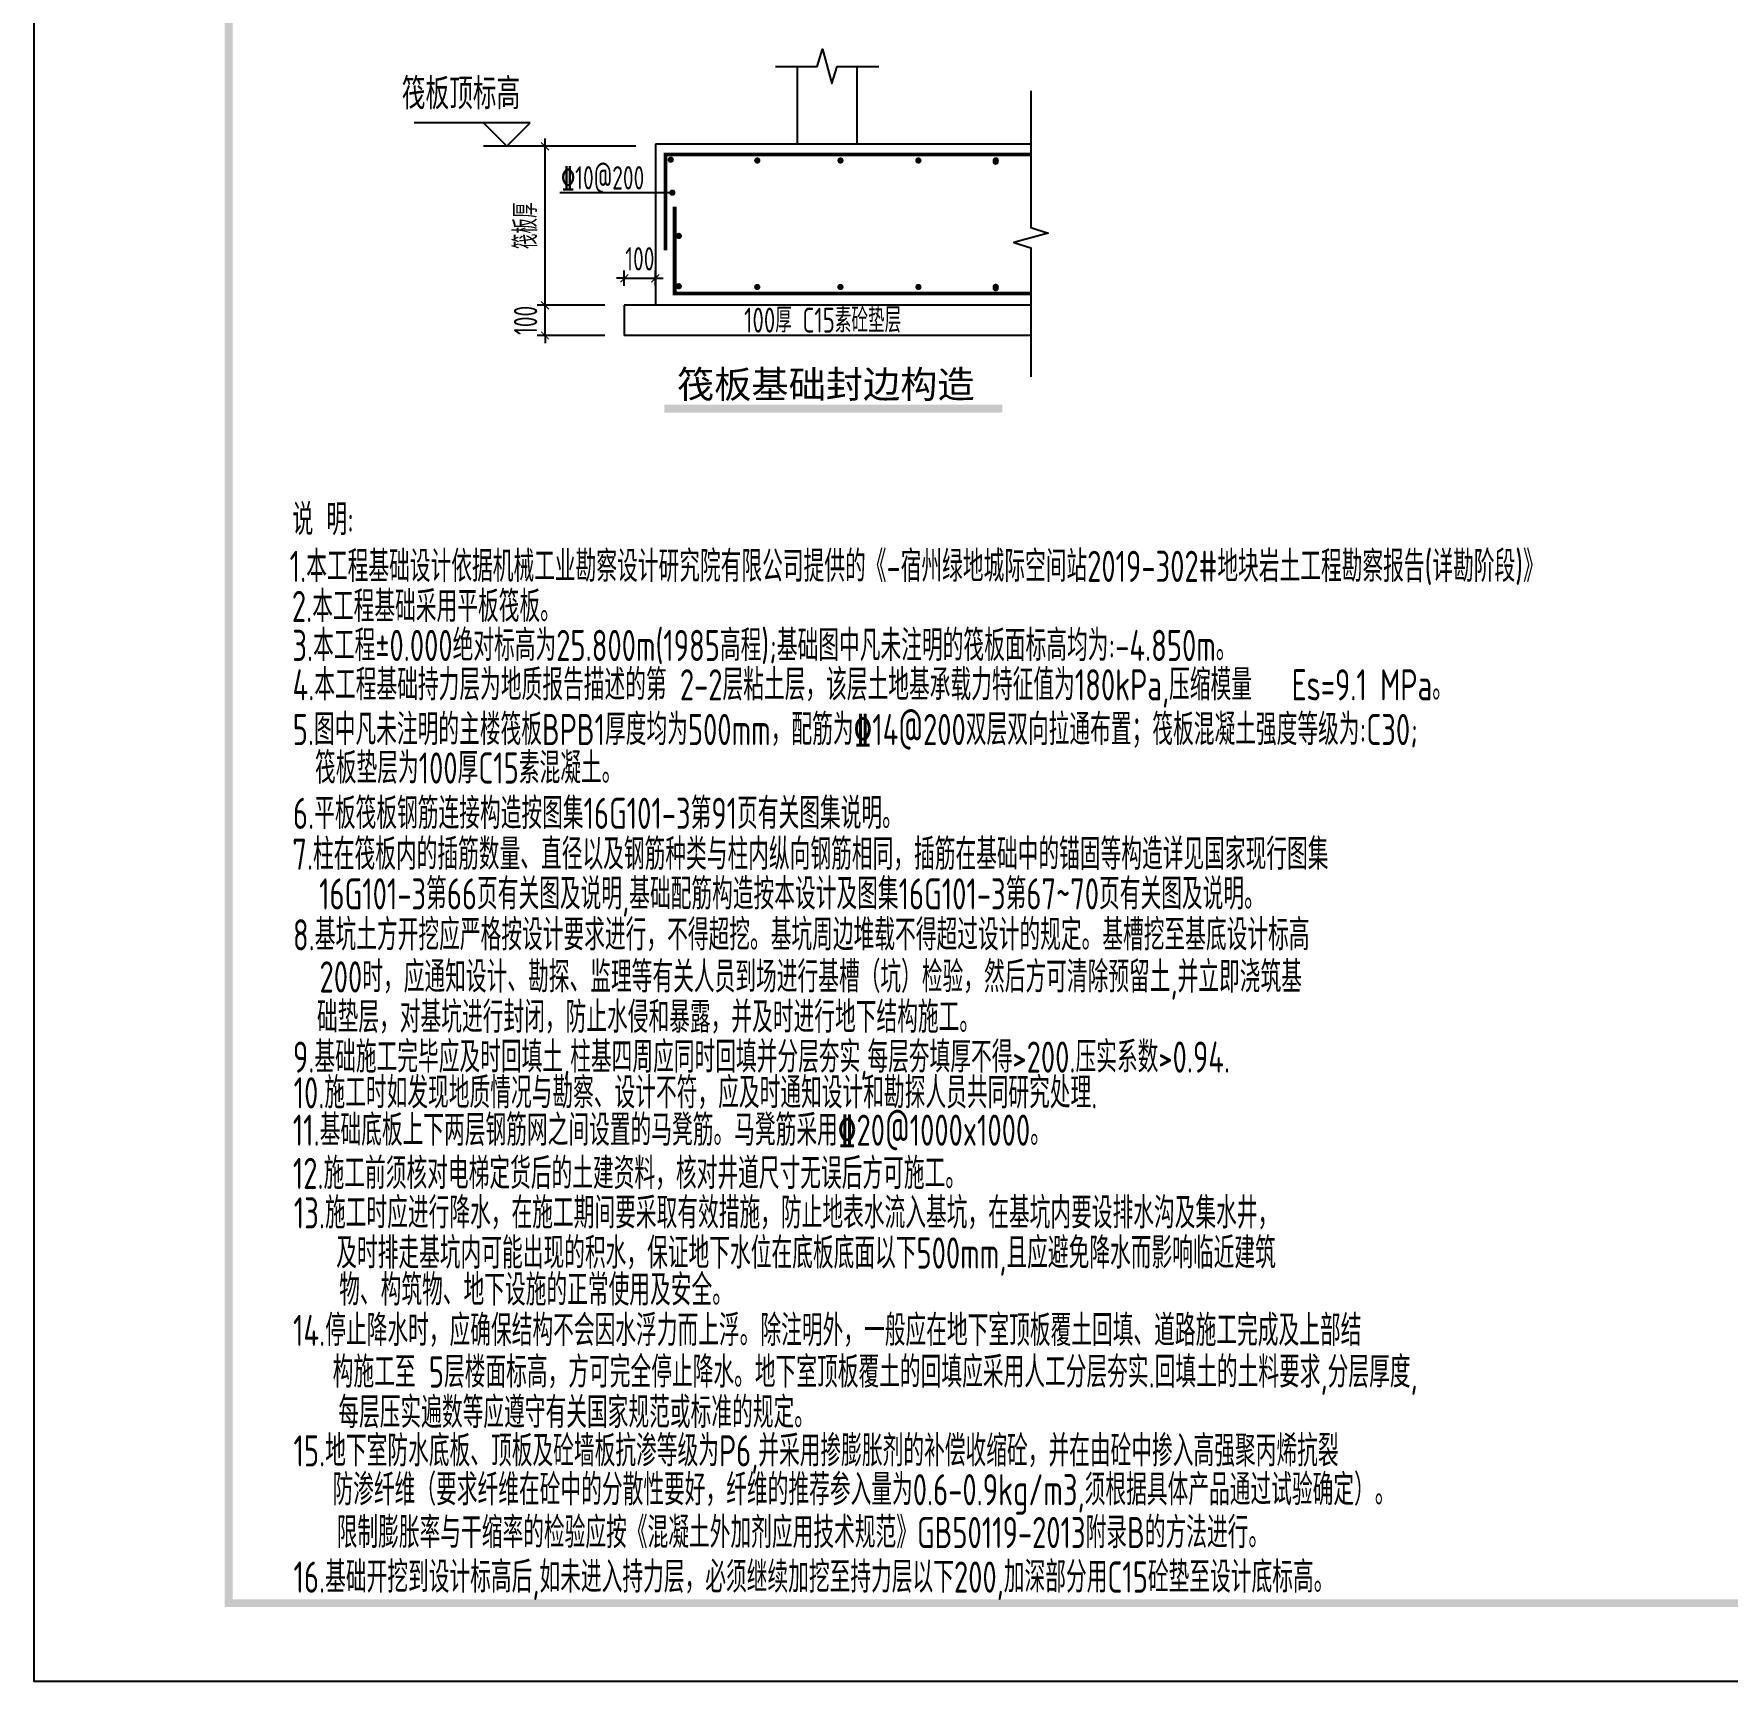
# Model space of a CAD drawing. Extents: x -812054 to 22247, y -644080 to 1003627.
# Drawn here: x -582757 to -561023, y -186869 to -165732 of the extents above; entities that cross this region are included whole.
import ezdxf
from ezdxf.enums import TextEntityAlignment as Align

# ---------------------------------------------------------------- set-up
doc = ezdxf.new("R2010")
doc.units = 0
doc.header["$LTSCALE"] = 1000
doc.linetypes.add('DASHED2', pattern=[0.375, 0.25, -0.125])
doc.layers.get('0').update_dxf_attribs({"linetype": 'CONTINUOUS'})
doc.layers.get('DEFPOINTS').update_dxf_attribs({"linetype": 'CONTINUOUS'})
for name, color, linetype in [('-TK', 7, 'CONTINUOUS'), ('DIM', 2, 'CONTINUOUS'), ('DWALL', 255, 'DASHED2'), ('GJS', 1, 'CONTINUOUS'), ('PUB_DIM', 3, 'CONTINUOUS'), ('TEXT', 2, 'CONTINUOUS'), ('THIN', 7, 'CONTINUOUS'), ('WALL', 5, 'CONTINUOUS'), ('详图1', 122, 'CONTINUOUS')]:
    doc.layers.add(name, color=color, linetype=linetype)
doc.layers.add('LVTRY', color=1, linetype='CONTINUOUS', lineweight=13)
doc.styles.add('HZ-H', font='simhei.ttf', dxfattribs={"width": 0.9})
doc.styles.add('TSSD_DIMENSION', font='Tssdeng.shx', dxfattribs={"width": 0.7, "bigfont": 'tssdchn.shx'})
doc.styles.add('TSSD_REIN', font='tssdeng.shx', dxfattribs={"width": 0.7, "height": 300, "bigfont": 'tssdchn.shx'})
doc.dimstyles.new('TSSD_100_100', dxfattribs={"dimtxt": 300, "dimasz": 100, "dimexe": 100, "dimexo": 250, "dimgap": 100, "dimtad": 1, "dimdec": 0, "dimzin": 0, "dimdsep": 46, "dimtxsty": 'TSSD_DIMENSION', "dimblk": 'ARCHTICK', "dimcen": 0, "dimdle": 100, "dimclrt": 7, "dimadec": 0, "dimazin": 0, "dimtfac": 1, "dimtdec": 0, "dimtix": 1, "dimtmove": 2, "dimatfit": 3, "dimldrblk": 'ARCHTICK', "dimfxl": 1, "dimtolj": 1, "dimtzin": 0, "dimarcsym": 0})

# ---------------------------------------------------------------- blocks, each defined once
blk = doc.blocks.new('A1')
blk.add_lwpolyline([(0, 59400), (0, 0), (84100, 0), (84100, 59400)], close=True)
at = {"const_width": 100}
blk.add_lwpolyline([(2500, 58400), (2500, 1000), (83100, 1000), (83100, 58400)], close=True, dxfattribs=at)
blk = doc.blocks.new('_ArchTick')
at = {"color": 0, "linetype": 'ByBlock', "const_width": 0.15}
blk.add_lwpolyline([(-0.5, -0.5), (0.5, 0.5)], dxfattribs=at)
blk = doc.blocks.new('*D834')
at = {"layer": 'DEFPOINTS', "color": 0, "transparency": 16777216}
for p in [(-576196, -167175), (-574780, -167175), (-575179, -169215)]:
    blk.add_point(p, dxfattribs=at)
at = {"layer": 'DIM', "color": 0, "lineweight": -2, "transparency": 16777216}
for p, q in [((-576196, -169315), (-576196, -167075)), ((-575030, -167175), (-576296, -167175)), ((-575429, -169215), (-576296, -169215))]:
    blk.add_line(p, q, dxfattribs=at)
at = {"layer": 'DIM', "color": 0, "lineweight": -2, "transparency": 16777216, "xscale": 100, "yscale": 100, "zscale": 100}
for p, rotation in [((-576196, -167175), 90), ((-576196, -169215), 270)]:
    blk.add_blockref('_ArchTick', p, dxfattribs=dict(at, rotation=rotation))
at = {"layer": 'DIM', "color": 7, "transparency": 16777216, "insert": (-576446, -168195), "char_height": 300, "attachment_point": 5, "rotation": 90, "style": 'TSSD_DIMENSION'}
blk.add_mtext('\\A1;筏板厚', dxfattribs=at)
blk = doc.blocks.new('*D835')
at = {"layer": 'DEFPOINTS', "color": 0, "transparency": 16777216}
for p in [(-574780, -168869), (-575179, -169215), (-574780, -169215)]:
    blk.add_point(p, dxfattribs=at)
at = {"layer": 'DIM', "color": 0, "lineweight": -2, "transparency": 16777216}
for p, q in [((-575179, -168965), (-575179, -168769)), ((-574780, -168965), (-574780, -168769)), ((-575179, -168869), (-575279, -168869)), ((-575179, -168869), (-574780, -168869)), ((-574780, -168869), (-574680, -168869))]:
    blk.add_line(p, q, dxfattribs=at)
at = {"layer": 'DIM', "color": 0, "lineweight": -2, "transparency": 16777216, "xscale": 100, "yscale": 100, "zscale": 100}
blk.add_blockref('_ArchTick', (-575179, -168869), dxfattribs=at)
at = {"layer": 'DIM', "color": 0, "lineweight": -2, "transparency": 16777216, "xscale": 100, "yscale": 100, "zscale": 100, "rotation": 180}
blk.add_blockref('_ArchTick', (-574780, -168869), dxfattribs=at)
at = {"layer": 'DIM', "color": 7, "transparency": 16777216, "insert": (-574979, -168619), "char_height": 300, "attachment_point": 5, "style": 'TSSD_DIMENSION'}
blk.add_mtext('\\A1;100', dxfattribs=at)
blk = doc.blocks.new('*D836')
at = {"layer": 'DEFPOINTS', "color": 0, "transparency": 16777216}
for p in [(-576196, -169215), (-575179, -169215), (-575179, -169603)]:
    blk.add_point(p, dxfattribs=at)
at = {"layer": 'DIM', "color": 0, "lineweight": -2, "transparency": 16777216}
for p, q in [((-575429, -169215), (-576296, -169215)), ((-576196, -169215), (-576196, -169115)), ((-576196, -169603), (-576196, -169215)), ((-575429, -169603), (-576296, -169603)), ((-576196, -169603), (-576196, -169703))]:
    blk.add_line(p, q, dxfattribs=at)
at = {"layer": 'DIM', "color": 0, "lineweight": -2, "transparency": 16777216, "xscale": 100, "yscale": 100, "zscale": 100}
for p, rotation in [((-576196, -169215), 270), ((-576196, -169603), 90)]:
    blk.add_blockref('_ArchTick', p, dxfattribs=dict(at, rotation=rotation))
at = {"layer": 'DIM', "color": 7, "transparency": 16777216, "insert": (-576446, -169409), "char_height": 300, "attachment_point": 5, "rotation": 90, "style": 'TSSD_DIMENSION'}
blk.add_mtext('\\A1;100', dxfattribs=at)

msp = doc.modelspace()

# ---------------------------------------------------------------- linework, layer by layer
at = {"layer": 'DWALL', "color": 2, "linetype": 'Continuous'}
for p, q in [((-569959.79, -167148.43), (-574779.67, -167148.43)), ((-574779.67, -167148.43), (-574779.67, -169214.79)), ((-574779.67, -167148.43), (-574779.67, -169214.79)), ((-575179.2, -169214.79), (-575179.2, -169603.34)), ((-569959.79, -169214.79), (-575179.2, -169214.79)), ((-569959.79, -169603.34), (-575179.2, -169603.34))]:
    msp.add_line(p, q, dxfattribs=at)
at = {"layer": 'GJS', "const_width": 48}
for points in [[(-569959.79, -167280.85), (-574650.29, -167280.85), (-574650.29, -168511.89)], [(-574532.3, -167947.65), (-574532.3, -169063.73), (-569959.79, -169063.73)]]:
    msp.add_lwpolyline(points, dxfattribs=at)
at = {"layer": 'LVTRY', "const_width": 100}
msp.add_lwpolyline([(-574663.35, -170541.92), (-570324.57, -170541.92)], dxfattribs=at)
at = {"layer": 'PUB_DIM'}
for p, q in [((-572956.14, -167148.43), (-572956.14, -166150.35)), ((-572192.02, -166150.35), (-572192.02, -167148.43))]:
    msp.add_line(p, q, dxfattribs=at)
at = {"layer": 'THIN'}
for p, q in [((-576987.61, -166874.82), (-577876.07, -166874.82)), ((-576687.61, -167174.82), (-576987.61, -166874.82)), ((-576387.61, -166874.82), (-576987.61, -166874.82)), ((-576687.61, -167174.82), (-576387.61, -166874.82)), ((-576295.95, -167174.82), (-576987.61, -167174.82)), ((-574561.5, -167770.37), (-576007.09, -167770.37))]:
    msp.add_line(p, q, dxfattribs=at)
for points in [[(-573236.14, -166150.35), (-572704.08, -166150.35), (-572634.08, -165930.35), (-572514.08, -166370.35), (-572444.08, -166150.35), (-571912.02, -166150.35)], [(-569959.79, -166461.37), (-569959.79, -168218.11), (-569739.79, -168288.11), (-570179.79, -168408.11), (-569959.79, -168478.11), (-569959.79, -170132.05)]]:
    msp.add_lwpolyline(points, dxfattribs=at)
at = {"layer": 'WALL', "const_width": 39.75}
for points in [[(-574582.31, -167367.43, -1), (-574582.31, -167327.18, -1)], [(-573472.01, -167377.37, -1), (-573472.01, -167337.12, -1)], [(-572403.59, -167377.37, -1), (-572403.59, -167337.12, -1)], [(-571403.59, -167377.37, -1), (-571403.59, -167337.12, -1)], [(-570411.81, -167393.49, -1), (-570411.81, -167353.24, -1)], [(-570410.98, -167375.96, -1), (-570410.98, -167335.71, -1)], [(-574541.38, -167770.37, -1), (-574581.63, -167770.37, -1)], [(-574458.84, -168324.73, -1), (-574499.09, -168324.73, -1)], [(-574458.84, -168970.46, -1), (-574499.09, -168970.46, -1)], [(-573472.01, -169000.11, -1), (-573472.01, -168959.86, -1)], [(-572403.59, -169000.11, -1), (-572403.59, -168959.86, -1)], [(-571403.59, -169000.11, -1), (-571403.59, -168959.86, -1)], [(-570411.81, -169016.23, -1), (-570411.81, -168975.98, -1)], [(-570410.98, -168998.7, -1), (-570410.98, -168958.45, -1)]]:
    msp.add_lwpolyline(points, format="xyb", close=True, dxfattribs=at)

# ---------------------------------------------------------------- block references
at = {"layer": '-TK'}
msp.add_blockref('A1', (-582756.77, -186869.25), dxfattribs=at)

# ---------------------------------------------------------------- texts
at = {"layer": 'TEXT', "color": 7, "style": 'TSSD_REIN', "width": 0.8}
msp.add_text('筏板顶标高', height=400, dxfattribs=at).set_placement((-576514.62, -166820.67), align=Align.BOTTOM_RIGHT)
at = {"layer": 'TEXT', "color": 1, "style": 'TSSD_DIMENSION', "width": 0.7}
for s, height, p in [('%%13210@200', 300, (-575988.55, -167729.56)), ('3.本工程%%P0.000绝对标高为25.800m(1985高程);基础图中凡未注明的筏板面标高均为:-4.850m。', 400, (-579439.08, -173779.9)), ('16.基础开挖到设计标高后,如未进入持力层，必须继续加挖至持力层以下200,加深部分用C15砼垫至设计底标高。', 400, (-579424.07, -185734.17))]:
    msp.add_text(s, height=height, dxfattribs=at).set_placement(p)
at = {"layer": 'TEXT', "style": 'TSSD_REIN', "width": 0.7}
msp.add_text('100厚 C15素砼垫层', height=320, dxfattribs=at).set_placement((-573640.49, -169565.47))
at = {"layer": 'TEXT', "color": 3, "style": 'TSSD_DIMENSION', "width": 0.7}
for s, p in [('说 明:', (-579437.26, -172164.61)), ('说 明:', (-579437.26, -172164.61)), ('1.本工程基础设计依据机械工业勘察设计研究院有限公司提供的《-宿州绿地城际空间站2019-302#地块岩土工程勘察报告(详勘阶段)》', (-579473.62, -172764.86)), ('2.本工程基础采用平板筏板。', (-579445.3, -173279.38)), ('4.本工程基础持力层为地质报告描述的第 2-2层粘土层，该层土地基承载力特征值为180kPa,压缩模量   Es=9.1 MPa。', (-579436.33, -174285.2)), ('6.平板筏板钢筋连接构造按图集16G101-3第91页有关图集说明。', (-579431.22, -175934.07)), ('7.柱在筏板内的插筋数量、直径以及钢筋种类与柱内纵向钢筋相同，插筋在基础中的锚固等构造详见国家现行图集', (-579439.34, -176458.42)), ('16G101-3第66页有关图及说明,基础配筋构造按本设计及图集16G101-3第67~70页有关图及说明。', (-579095.82, -176967.93)), ('8.基坑土方开挖应严格按设计要求进行，不得超挖。基坑周边堆载不得超过设计的规定。基槽挖至基底设计标高', (-579431.47, -177493.25)), ('200时，应通知设计、勘探、监理等有关人员到场进行基槽（坑）检验，然后方可清除预留土,并立即浇筑基', (-579090.04, -178033.41)), ('础垫层，对基坑进行封闭，防止水侵和暴露，并及时进行地下结构施工。', (-579123.96, -178550.12)), ('9.基础施工完毕应及时回填土,柱基四周应同时回填并分层夯实,每层夯填厚不得>200.压实系数>0.94.', (-579431.47, -179061.67)), ('10.施工时如发现地质情况与勘察、设计不符，应及时通知设计和勘探人员共同研究处理.', (-579422.82, -179519.96)), ('11.基础底板上下两层钢筋网之间设置的马凳筋。马凳筋采用%%13220@1000x1000。', (-579433.9, -179999.64)), ('12.施工前须核对电梯定货后的土建资料，核对井道尺寸无误后方可施工。', (-579432.85, -180554.67)), ('13.施工时应进行降水，在施工期间要采取有效措施，防止地表水流入基坑，在基坑内要设排水沟及集水井，', (-579420.21, -181061.34)), ('及时排走基坑内可能出现的积水，保证地下水位在底板底面以下500mm,且应避免降水而影响临近建筑', (-578875.85, -181575.96)), ('物、构筑物、地下设施的正常使用及安全。', (-578837.94, -182050.22)), ('14.停止降水时，应确保结构不会因水浮力而上浮。除注明外，一般应在地下室顶板覆土回填、道路施工完成及上部结', (-579430.46, -182569.19)), ('构施工至 5层楼面标高，方可完全停止降水。地下室顶板覆土的回填应采用人工分层夯实.回填土的土料要求,分层厚度,', (-578921.39, -183103.34)), ('每层压实遍数等应遵守有关国家规范或标准的规定。', (-578849.57, -183622.31)), ('15.地下室防水底板、顶板及砼墙板抗渗等级为P6,并采用掺膨胀剂的补偿收缩砼，并在由砼中掺入高强聚丙烯抗裂', (-579424.07, -184114.69)), ('防渗纤维（要求纤维在砼中的分散性要好，纤维的推荐参入量为0.6-0.9kg/m3,须根据具体产品通过试验确定）。', (-578924.12, -184613.11)), ('限制膨胀率与干缩率的检验应按《混凝土外加剂应用技术规范》GB50119-2013附录B的方法进行。', (-578869.95, -185162.77))]:
    msp.add_text(s, height=400, dxfattribs=at).set_placement(p)
at = {"layer": 'TEXT', "color": 6, "style": 'TSSD_DIMENSION', "width": 0.7}
for s, p in [('5.图中凡未注明的主楼筏板BPB1厚度均为500mm，配筋为%%13214@200双层双向拉通布置；筏板混凝土强度等级为:C30;', (-579434.1, -174858.74)), ('筏板垫层为100厚C15素混凝土。', (-579147.86, -175352.62))]:
    msp.add_text(s, height=400, dxfattribs=at).set_placement(p)
at = {"layer": '详图1', "color": 7, "style": 'HZ-H'}
msp.add_text('筏板基础封边构造', height=350, dxfattribs=at).set_placement((-574501.47, -170404.11))

# ---------------------------------------------------------------- dimensions: what is measured, and where the dimension line sits
at = {"layer": 'DIM'}
for base, p1, p2, text, picture, middle in [((-576195.95, -167174.82), (-575179.2, -169214.79), (-574779.67, -167174.82), '筏板厚', '*D834', (-576445.95, -168194.8)), ((-576195.95, -169214.79), (-575179.2, -169603.34), (-575179.2, -169214.79), '100', '*D836', (-576445.95, -169409.06))]:
    dim = msp.add_linear_dim(base=base, p1=p1, p2=p2, angle=90, text=text, dimstyle='TSSD_100_100', dxfattribs=at)
    dim.commit()
    dim.dimension.update_dxf_attribs({"geometry": picture, "text_midpoint": middle})
dim = msp.add_aligned_dim(p1=(-575179.2, -169214.79), p2=(-574779.67, -169214.79), distance=345.61, text='100', dimstyle='TSSD_100_100', dxfattribs=at)
dim.commit()
dim.dimension.update_dxf_attribs({"geometry": '*D835', "text_midpoint": (-574979.44, -168619.18)})

doc.saveas('drawing.dxf')
